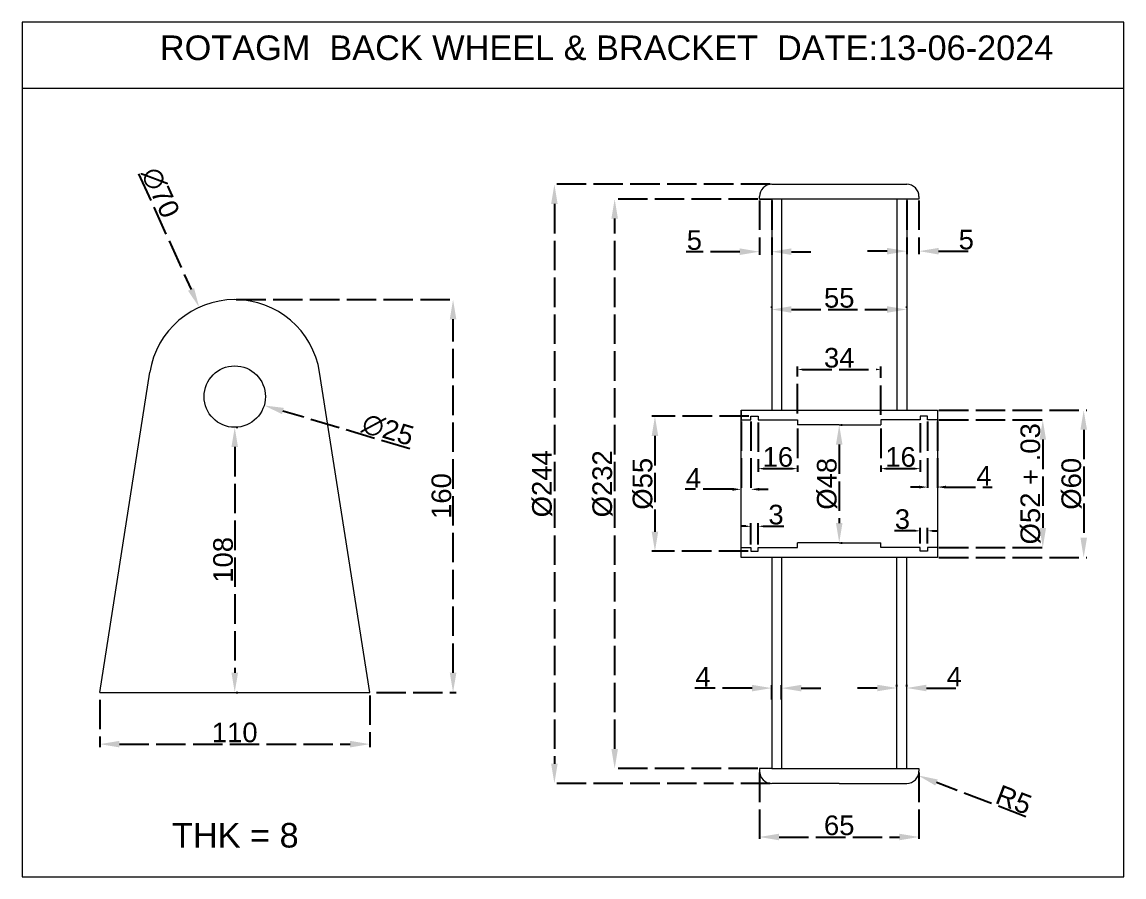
# Model space of a CAD drawing. Header units: millimetres. Extents: x 1123 to 8668, y 987 to 6637.
# Drawn here: x 2449.3 to 2898.2, y 3881.9 to 4230.2 of the extents above; entities that cross this region are included whole.
import ezdxf

# ---------------------------------------------------------------- set-up
doc = ezdxf.new("R2010")
doc.units = ezdxf.units.MM
doc.linetypes.add('ACAD_ISO02W100', pattern=[15, 12, -3])
doc.layers.get('0').update_dxf_attribs({"true_color": 0xc2ced6})
doc.styles.get("Standard").update_dxf_attribs({"font": 'arial.ttf'})
doc.dimstyles.new('gowri shankar', dxfattribs={"dimtxt": 8, "dimasz": 8, "dimexe": 1.25, "dimexo": 0.625, "dimtad": 1, "dimtxsty": 'Standard', "dimcen": 2.5, "dimadec": 0, "dimazin": 0, "dimtfac": 1, "dimtofl": 0, "dimtmove": 0, "dimatfit": 3, "dimfxl": 1, "dimarcsym": 0})

# ---------------------------------------------------------------- blocks, each defined once
blk = doc.blocks.new('*D38')
at = {"color": 0, "linetype": 'ACAD_ISO02W100', "lineweight": -2, "transparency": 16777216}
for p, q in [((2749.71, 3924.46), (2749.71, 3896.97)), ((2814.71, 3924.46), (2814.71, 3896.97)), ((2757.71, 3898.22), (2806.71, 3898.22))]:
    blk.add_line(p, q, dxfattribs=at)
at = {"color": 0, "linetype": 'ACAD_ISO02W100', "transparency": 16777216}
for points in [[(2757.71, 3899.56), (2757.71, 3896.89), (2749.71, 3898.22)], [(2806.71, 3899.56), (2806.71, 3896.89), (2814.71, 3898.22)]]:
    blk.add_solid(points, dxfattribs=at)
at = {"layer": 'Defpoints', "color": 0, "linetype": 'ACAD_ISO02W100', "transparency": 16777216}
for p in [(2749.71, 3925.08), (2814.71, 3925.08), (2814.71, 3898.22)]:
    blk.add_point(p, dxfattribs=at)
at = {"color": 0, "linetype": 'ACAD_ISO02W100', "lineweight": 15, "transparency": 16777216, "insert": (2782.21, 3902.93), "char_height": 8, "attachment_point": 5}
blk.add_mtext('65', dxfattribs=at)
blk = doc.blocks.new('*D39')
at = {"color": 0, "linetype": 'ACAD_ISO02W100', "lineweight": -2, "transparency": 16777216}
for p, q in [((2754.71, 3954.29), (2754.71, 3960.11)), ((2758.71, 3954.29), (2758.71, 3960.11)), ((2746.71, 3958.86), (2723.32, 3958.86)), ((2766.71, 3958.86), (2774.71, 3958.86))]:
    blk.add_line(p, q, dxfattribs=at)
at = {"color": 0, "linetype": 'ACAD_ISO02W100', "transparency": 16777216}
for points in [[(2746.71, 3960.2), (2746.71, 3957.53), (2754.71, 3958.86)], [(2766.71, 3960.2), (2766.71, 3957.53), (2758.71, 3958.86)]]:
    blk.add_solid(points, dxfattribs=at)
at = {"layer": 'Defpoints', "color": 0, "linetype": 'ACAD_ISO02W100', "transparency": 16777216}
for p in [(2758.71, 3958.86), (2754.71, 3953.67), (2758.71, 3953.67)]:
    blk.add_point(p, dxfattribs=at)
at = {"color": 0, "linetype": 'ACAD_ISO02W100', "lineweight": 15, "transparency": 16777216, "insert": (2726.71, 3963.49), "char_height": 8, "attachment_point": 5}
blk.add_mtext('4', dxfattribs=at)
blk = doc.blocks.new('*D40')
at = {"color": 0, "linetype": 'ACAD_ISO02W100', "lineweight": -2, "transparency": 16777216}
for p, q in [((2805.71, 3959.49), (2805.71, 3960.16)), ((2809.71, 3959.49), (2809.71, 3960.16)), ((2797.71, 3958.91), (2789.71, 3958.91)), ((2817.71, 3958.91), (2832.49, 3958.91))]:
    blk.add_line(p, q, dxfattribs=at)
at = {"color": 0, "linetype": 'ACAD_ISO02W100', "transparency": 16777216}
for points in [[(2797.71, 3960.24), (2797.71, 3957.57), (2805.71, 3958.91)], [(2817.71, 3960.24), (2817.71, 3957.57), (2809.71, 3958.91)]]:
    blk.add_solid(points, dxfattribs=at)
at = {"layer": 'Defpoints', "color": 0, "linetype": 'ACAD_ISO02W100', "transparency": 16777216}
for p in [(2805.71, 3958.86), (2809.71, 3958.91), (2809.71, 3958.86)]:
    blk.add_point(p, dxfattribs=at)
at = {"color": 0, "linetype": 'ACAD_ISO02W100', "lineweight": 15, "transparency": 16777216, "insert": (2829.1, 3963.53), "char_height": 8, "attachment_point": 5}
blk.add_mtext('4', dxfattribs=at)
blk = doc.blocks.new('*D41')
at = {"color": 0, "linetype": 'ACAD_ISO02W100', "lineweight": -2, "transparency": 16777216}
for p, q in [((2754.09, 4164.08), (2664.91, 4164.08)), ((2666.16, 4156.08), (2666.16, 3928.08)), ((2754.09, 3920.08), (2664.91, 3920.08))]:
    blk.add_line(p, q, dxfattribs=at)
at = {"color": 0, "linetype": 'ACAD_ISO02W100', "transparency": 16777216}
for points in [[(2664.82, 4156.08), (2667.49, 4156.08), (2666.16, 4164.08)], [(2664.82, 3928.08), (2667.49, 3928.08), (2666.16, 3920.08)]]:
    blk.add_solid(points, dxfattribs=at)
at = {"layer": 'Defpoints', "color": 0, "linetype": 'ACAD_ISO02W100', "transparency": 16777216}
for p in [(2754.71, 4164.08), (2666.16, 3920.08), (2754.71, 3920.08)]:
    blk.add_point(p, dxfattribs=at)
at = {"color": 0, "linetype": 'ACAD_ISO02W100', "lineweight": 15, "transparency": 16777216, "insert": (2661.22, 4042.08), "char_height": 8, "attachment_point": 5, "rotation": 90}
blk.add_mtext('%%C244', dxfattribs=at)
blk = doc.blocks.new('*D42')
at = {"color": 0, "linetype": 'ACAD_ISO02W100', "lineweight": -2, "transparency": 16777216}
for p, q in [((2749.09, 4158.08), (2689.47, 4158.08)), ((2690.72, 3934.08), (2690.72, 4150.08)), ((2749.09, 3926.08), (2689.47, 3926.08))]:
    blk.add_line(p, q, dxfattribs=at)
at = {"color": 0, "linetype": 'ACAD_ISO02W100', "transparency": 16777216}
for points in [[(2689.39, 4150.08), (2692.05, 4150.08), (2690.72, 4158.08)], [(2689.39, 3934.08), (2692.05, 3934.08), (2690.72, 3926.08)]]:
    blk.add_solid(points, dxfattribs=at)
at = {"layer": 'Defpoints', "color": 0, "linetype": 'ACAD_ISO02W100', "transparency": 16777216}
for p in [(2690.72, 4158.08), (2749.71, 4158.08), (2749.71, 3926.08)]:
    blk.add_point(p, dxfattribs=at)
at = {"color": 0, "linetype": 'ACAD_ISO02W100', "lineweight": 15, "transparency": 16777216, "insert": (2685.79, 4042.08), "char_height": 8, "attachment_point": 5, "rotation": 90}
blk.add_mtext('%%C232', dxfattribs=at)
blk = doc.blocks.new('*D43')
at = {"color": 0, "linetype": 'ACAD_ISO02W100', "lineweight": -2, "transparency": 16777216}
for p, q in [((2822.84, 4072.08), (2883.08, 4072.08)), ((2881.83, 4064.08), (2881.83, 4020.08)), ((2822.84, 4012.08), (2883.08, 4012.08))]:
    blk.add_line(p, q, dxfattribs=at)
at = {"color": 0, "linetype": 'ACAD_ISO02W100', "transparency": 16777216}
for points in [[(2880.5, 4064.08), (2883.17, 4064.08), (2881.83, 4072.08)], [(2880.5, 4020.08), (2883.17, 4020.08), (2881.83, 4012.08)]]:
    blk.add_solid(points, dxfattribs=at)
at = {"layer": 'Defpoints', "color": 0, "linetype": 'ACAD_ISO02W100', "transparency": 16777216}
for p in [(2822.21, 4072.08), (2822.21, 4012.08), (2881.83, 4012.08)]:
    blk.add_point(p, dxfattribs=at)
at = {"color": 0, "linetype": 'ACAD_ISO02W100', "lineweight": 15, "transparency": 16777216, "insert": (2876.9, 4042.08), "char_height": 8, "attachment_point": 5, "rotation": 90}
blk.add_mtext('%%C60', dxfattribs=at)
blk = doc.blocks.new('*D44')
at = {"color": 0, "linetype": 'ACAD_ISO02W100', "lineweight": -2, "transparency": 16777216}
for p, q in [((2822.84, 4068.08), (2866.4, 4068.08)), ((2865.15, 4060.08), (2865.15, 4024.08)), ((2822.84, 4016.08), (2866.4, 4016.08))]:
    blk.add_line(p, q, dxfattribs=at)
at = {"color": 0, "linetype": 'ACAD_ISO02W100', "transparency": 16777216}
for points in [[(2863.81, 4060.08), (2866.48, 4060.08), (2865.15, 4068.08)], [(2863.81, 4024.08), (2866.48, 4024.08), (2865.15, 4016.08)]]:
    blk.add_solid(points, dxfattribs=at)
at = {"layer": 'Defpoints', "color": 0, "linetype": 'ACAD_ISO02W100', "transparency": 16777216}
for p in [(2822.21, 4068.08), (2822.21, 4016.08), (2865.15, 4016.08)]:
    blk.add_point(p, dxfattribs=at)
at = {"color": 0, "linetype": 'ACAD_ISO02W100', "lineweight": 15, "transparency": 16777216, "insert": (2860.21, 4042.08), "char_height": 8, "attachment_point": 5, "rotation": 90}
blk.add_mtext('%%C52 + .03', dxfattribs=at)
blk = doc.blocks.new('*D16')
at = {"color": 0, "linetype": 'ACAD_ISO02W100', "lineweight": -2, "transparency": 16777216}
for p, q in [((2749.71, 4157.46), (2749.71, 4135.37)), ((2754.71, 4157.46), (2754.71, 4135.37)), ((2741.71, 4136.62), (2719.91, 4136.62)), ((2762.71, 4136.62), (2770.71, 4136.62))]:
    blk.add_line(p, q, dxfattribs=at)
at = {"color": 0, "linetype": 'ACAD_ISO02W100', "transparency": 16777216}
for points in [[(2741.71, 4137.96), (2741.71, 4135.29), (2749.71, 4136.62)], [(2762.71, 4137.96), (2762.71, 4135.29), (2754.71, 4136.62)]]:
    blk.add_solid(points, dxfattribs=at)
at = {"layer": 'Defpoints', "color": 0, "linetype": 'ACAD_ISO02W100', "transparency": 16777216}
for p in [(2749.71, 4158.08), (2754.71, 4158.08), (2754.71, 4136.62)]:
    blk.add_point(p, dxfattribs=at)
at = {"color": 0, "linetype": 'ACAD_ISO02W100', "lineweight": 15, "transparency": 16777216, "insert": (2723.19, 4141.32), "char_height": 8, "attachment_point": 5}
blk.add_mtext('5', dxfattribs=at)
blk = doc.blocks.new('*D45')
at = {"color": 0, "linetype": 'ACAD_ISO02W100', "lineweight": -2, "transparency": 16777216}
for p, q in [((2809.71, 4157.46), (2809.71, 4135.58)), ((2814.71, 4157.46), (2814.71, 4135.58)), ((2801.71, 4136.83), (2793.71, 4136.83)), ((2822.71, 4136.83), (2837.26, 4136.83))]:
    blk.add_line(p, q, dxfattribs=at)
at = {"color": 0, "linetype": 'ACAD_ISO02W100', "transparency": 16777216}
for points in [[(2801.71, 4138.16), (2801.71, 4135.49), (2809.71, 4136.83)], [(2822.71, 4138.16), (2822.71, 4135.49), (2814.71, 4136.83)]]:
    blk.add_solid(points, dxfattribs=at)
at = {"layer": 'Defpoints', "color": 0, "linetype": 'ACAD_ISO02W100', "transparency": 16777216}
for p in [(2809.71, 4158.08), (2814.71, 4158.08), (2814.71, 4136.83)]:
    blk.add_point(p, dxfattribs=at)
at = {"color": 0, "linetype": 'ACAD_ISO02W100', "lineweight": 15, "transparency": 16777216, "insert": (2833.99, 4141.52), "char_height": 8, "attachment_point": 5}
blk.add_mtext('5', dxfattribs=at)
blk = doc.blocks.new('*D46')
at = {"color": 0, "linetype": 'ACAD_ISO02W100', "lineweight": -2, "transparency": 16777216}
for p, q in [((2754.71, 4113.71), (2754.71, 4114.33)), ((2762.71, 4113.08), (2801.71, 4113.08)), ((2809.71, 4113.71), (2809.71, 4114.33))]:
    blk.add_line(p, q, dxfattribs=at)
at = {"color": 0, "linetype": 'ACAD_ISO02W100', "transparency": 16777216}
for points in [[(2762.71, 4114.41), (2762.71, 4111.75), (2754.71, 4113.08)], [(2801.71, 4114.41), (2801.71, 4111.75), (2809.71, 4113.08)]]:
    blk.add_solid(points, dxfattribs=at)
at = {"layer": 'Defpoints', "color": 0, "linetype": 'ACAD_ISO02W100', "transparency": 16777216}
for p in [(2754.71, 4113.08), (2809.71, 4113.08), (2809.71, 4113.08)]:
    blk.add_point(p, dxfattribs=at)
at = {"color": 0, "linetype": 'ACAD_ISO02W100', "lineweight": 15, "transparency": 16777216, "insert": (2782.21, 4117.77), "char_height": 8, "attachment_point": 5}
blk.add_mtext('55', dxfattribs=at)
blk = doc.blocks.new('*D17')
at = {"color": 0, "linetype": 'ACAD_ISO02W100', "lineweight": -2, "transparency": 16777216}
for p, q in [((2745.4, 4069.58), (2705.88, 4069.58)), ((2707.13, 4061.58), (2707.13, 4022.58)), ((2745.14, 4014.58), (2705.88, 4014.58))]:
    blk.add_line(p, q, dxfattribs=at)
at = {"color": 0, "linetype": 'ACAD_ISO02W100', "transparency": 16777216}
for points in [[(2705.8, 4061.58), (2708.46, 4061.58), (2707.13, 4069.58)], [(2705.8, 4022.58), (2708.46, 4022.58), (2707.13, 4014.58)]]:
    blk.add_solid(points, dxfattribs=at)
at = {"layer": 'Defpoints', "color": 0, "linetype": 'ACAD_ISO02W100', "transparency": 16777216}
for p in [(2746.02, 4069.58), (2707.13, 4014.58), (2745.76, 4014.58)]:
    blk.add_point(p, dxfattribs=at)
at = {"color": 0, "linetype": 'ACAD_ISO02W100', "lineweight": 15, "transparency": 16777216, "insert": (2702.2, 4042.08), "char_height": 8, "attachment_point": 5, "rotation": 90}
blk.add_mtext('%%C55', dxfattribs=at)
blk = doc.blocks.new('*D47')
at = {"color": 0, "linetype": 'ACAD_ISO02W100', "lineweight": -2, "transparency": 16777216}
blk.add_line((2858.3, 3906.44), (2821.85, 3920.42), dxfattribs=at)
at = {"color": 0, "linetype": 'ACAD_ISO02W100', "transparency": 16777216}
blk.add_solid([(2822.33, 3921.67), (2821.37, 3919.18), (2814.38, 3923.29)], dxfattribs=at)
at = {"layer": 'Defpoints', "color": 0, "linetype": 'ACAD_ISO02W100', "transparency": 16777216}
for p in [(2805.04, 3926.87), (2814.38, 3923.29)]:
    blk.add_point(p, dxfattribs=at)
at = {"color": 0, "linetype": 'ACAD_ISO02W100', "lineweight": 15, "transparency": 16777216, "insert": (2853.35, 3913.37), "char_height": 8, "attachment_point": 5, "rotation": 339.0125}
blk.add_mtext('R5', dxfattribs=at)
blk = doc.blocks.new('*D48')
at = {"color": 0, "linetype": 'ACAD_ISO02W100', "lineweight": -2, "transparency": 16777216}
for p, q in [((2742.21, 4067.46), (2742.21, 4038.58)), ((2746.21, 4067.46), (2746.21, 4038.58)), ((2738.71, 4039.83), (2719.43, 4039.83)), ((2749.71, 4039.83), (2753.21, 4039.83))]:
    blk.add_line(p, q, dxfattribs=at)
at = {"color": 0, "linetype": 'ACAD_ISO02W100', "transparency": 16777216}
for points in [[(2738.71, 4040.42), (2738.71, 4039.25), (2742.21, 4039.83)], [(2749.71, 4040.42), (2749.71, 4039.25), (2746.21, 4039.83)]]:
    blk.add_solid(points, dxfattribs=at)
at = {"layer": 'Defpoints', "color": 0, "linetype": 'ACAD_ISO02W100', "transparency": 16777216}
for p in [(2742.21, 4068.08), (2746.21, 4068.08), (2746.21, 4039.83)]:
    blk.add_point(p, dxfattribs=at)
at = {"color": 0, "linetype": 'ACAD_ISO02W100', "lineweight": 15, "transparency": 16777216, "insert": (2722.82, 4044.46), "char_height": 8, "attachment_point": 5}
blk.add_mtext('4', dxfattribs=at)
blk = doc.blocks.new('*D18')
at = {"color": 0, "linetype": 'ACAD_ISO02W100', "lineweight": -2, "transparency": 16777216}
for p, q in [((2749.21, 4067.06), (2749.21, 4047.01)), ((2765.21, 4064.54), (2765.21, 4047.01)), ((2751.21, 4048.26), (2763.21, 4048.26))]:
    blk.add_line(p, q, dxfattribs=at)
at = {"color": 0, "linetype": 'ACAD_ISO02W100', "transparency": 16777216}
for points in [[(2751.21, 4048.6), (2751.21, 4047.93), (2749.21, 4048.26)], [(2763.21, 4048.6), (2763.21, 4047.93), (2765.21, 4048.26)]]:
    blk.add_solid(points, dxfattribs=at)
at = {"layer": 'Defpoints', "color": 0, "linetype": 'ACAD_ISO02W100', "transparency": 16777216}
for p in [(2749.21, 4067.69), (2765.21, 4065.16), (2765.21, 4048.26)]:
    blk.add_point(p, dxfattribs=at)
at = {"color": 0, "linetype": 'ACAD_ISO02W100', "lineweight": 15, "transparency": 16777216, "insert": (2757.21, 4052.97), "char_height": 8, "attachment_point": 5}
blk.add_mtext('16', dxfattribs=at)
blk = doc.blocks.new('*D19')
at = {"color": 0, "linetype": 'ACAD_ISO02W100', "lineweight": -2, "transparency": 16777216}
for p, q in [((2765.21, 4070.77), (2765.21, 4089.91)), ((2767.21, 4088.66), (2797.21, 4088.66)), ((2799.21, 4070.18), (2799.21, 4089.91))]:
    blk.add_line(p, q, dxfattribs=at)
at = {"color": 0, "linetype": 'ACAD_ISO02W100', "transparency": 16777216}
for points in [[(2767.21, 4088.99), (2767.21, 4088.32), (2765.21, 4088.66)], [(2797.21, 4088.99), (2797.21, 4088.32), (2799.21, 4088.66)]]:
    blk.add_solid(points, dxfattribs=at)
at = {"layer": 'Defpoints', "color": 0, "linetype": 'ACAD_ISO02W100', "transparency": 16777216}
for p in [(2799.21, 4088.66), (2765.21, 4070.15), (2799.21, 4069.56)]:
    blk.add_point(p, dxfattribs=at)
at = {"color": 0, "linetype": 'ACAD_ISO02W100', "lineweight": 15, "transparency": 16777216, "insert": (2782.21, 4093.37), "char_height": 8, "attachment_point": 5}
blk.add_mtext('34', dxfattribs=at)
blk = doc.blocks.new('*D20')
at = {"color": 0, "linetype": 'ACAD_ISO02W100', "lineweight": -2, "transparency": 16777216}
for p, q in [((2799.21, 4064.54), (2799.21, 4047.01)), ((2815.21, 4066.77), (2815.21, 4047.01)), ((2801.21, 4048.26), (2813.21, 4048.26))]:
    blk.add_line(p, q, dxfattribs=at)
at = {"color": 0, "linetype": 'ACAD_ISO02W100', "transparency": 16777216}
for points in [[(2801.21, 4048.6), (2801.21, 4047.93), (2799.21, 4048.26)], [(2813.21, 4048.6), (2813.21, 4047.93), (2815.21, 4048.26)]]:
    blk.add_solid(points, dxfattribs=at)
at = {"layer": 'Defpoints', "color": 0, "linetype": 'ACAD_ISO02W100', "transparency": 16777216}
for p in [(2799.21, 4065.16), (2815.21, 4067.39), (2815.21, 4048.26)]:
    blk.add_point(p, dxfattribs=at)
at = {"color": 0, "linetype": 'ACAD_ISO02W100', "lineweight": 15, "transparency": 16777216, "insert": (2807.21, 4052.97), "char_height": 8, "attachment_point": 5}
blk.add_mtext('16', dxfattribs=at)
blk = doc.blocks.new('*D21')
at = {"color": 0, "linetype": 'ACAD_ISO02W100', "lineweight": -2, "transparency": 16777216}
for p, q in [((2744.21, 4024.78), (2742.21, 4024.78)), ((2746.21, 4017.39), (2746.21, 4026.03)), ((2749.21, 4017.39), (2749.21, 4026.03)), ((2751.21, 4024.78), (2759.7, 4024.78))]:
    blk.add_line(p, q, dxfattribs=at)
at = {"color": 0, "linetype": 'ACAD_ISO02W100', "transparency": 16777216}
for points in [[(2744.21, 4025.11), (2744.21, 4024.44), (2746.21, 4024.78)], [(2751.21, 4025.11), (2751.21, 4024.44), (2749.21, 4024.78)]]:
    blk.add_solid(points, dxfattribs=at)
at = {"layer": 'Defpoints', "color": 0, "linetype": 'ACAD_ISO02W100', "transparency": 16777216}
for p in [(2749.21, 4024.78), (2746.21, 4016.76), (2749.21, 4016.76)]:
    blk.add_point(p, dxfattribs=at)
at = {"color": 0, "linetype": 'ACAD_ISO02W100', "lineweight": 15, "transparency": 16777216, "insert": (2756.45, 4029.49), "char_height": 8, "attachment_point": 5}
blk.add_mtext('3', dxfattribs=at)
blk = doc.blocks.new('*D22')
at = {"color": 0, "linetype": 'ACAD_ISO02W100', "lineweight": -2, "transparency": 16777216}
for p, q in [((2813.21, 4022.93), (2804.72, 4022.93)), ((2815.21, 4017.75), (2815.21, 4024.18)), ((2818.21, 4017.75), (2818.21, 4024.18)), ((2820.21, 4022.93), (2822.21, 4022.93))]:
    blk.add_line(p, q, dxfattribs=at)
at = {"color": 0, "linetype": 'ACAD_ISO02W100', "transparency": 16777216}
for points in [[(2813.21, 4023.26), (2813.21, 4022.59), (2815.21, 4022.93)], [(2820.21, 4023.26), (2820.21, 4022.59), (2818.21, 4022.93)]]:
    blk.add_solid(points, dxfattribs=at)
at = {"layer": 'Defpoints', "color": 0, "linetype": 'ACAD_ISO02W100', "transparency": 16777216}
for p in [(2815.21, 4022.93), (2815.21, 4017.12), (2818.21, 4017.12)]:
    blk.add_point(p, dxfattribs=at)
at = {"color": 0, "linetype": 'ACAD_ISO02W100', "lineweight": 15, "transparency": 16777216, "insert": (2807.97, 4027.64), "char_height": 8, "attachment_point": 5}
blk.add_mtext('3', dxfattribs=at)
blk = doc.blocks.new('*D49')
at = {"color": 0, "linetype": 'ACAD_ISO02W100', "lineweight": -2, "transparency": 16777216}
for p, q in [((2782.84, 4066.08), (2783.46, 4066.08)), ((2782.21, 4058.08), (2782.21, 4026.08)), ((2782.84, 4018.08), (2783.46, 4018.08))]:
    blk.add_line(p, q, dxfattribs=at)
at = {"color": 0, "linetype": 'ACAD_ISO02W100', "transparency": 16777216}
for points in [[(2780.88, 4058.08), (2783.54, 4058.08), (2782.21, 4066.08)], [(2780.88, 4026.08), (2783.54, 4026.08), (2782.21, 4018.08)]]:
    blk.add_solid(points, dxfattribs=at)
at = {"layer": 'Defpoints', "color": 0, "linetype": 'ACAD_ISO02W100', "transparency": 16777216}
for p in [(2782.21, 4066.08), (2782.21, 4018.08), (2782.21, 4018.08)]:
    blk.add_point(p, dxfattribs=at)
at = {"color": 0, "linetype": 'ACAD_ISO02W100', "lineweight": 15, "transparency": 16777216, "insert": (2777.28, 4042.08), "char_height": 8, "attachment_point": 5, "rotation": 90}
blk.add_mtext('%%C48', dxfattribs=at)
blk = doc.blocks.new('*D50')
at = {"color": 0, "linetype": 'ACAD_ISO02W100', "lineweight": -2, "transparency": 16777216}
for p, q in [((2818.21, 4067.46), (2818.21, 4039.5)), ((2822.21, 4067.46), (2822.21, 4039.5)), ((2814.71, 4040.75), (2811.21, 4040.75)), ((2825.71, 4040.75), (2844.58, 4040.75))]:
    blk.add_line(p, q, dxfattribs=at)
at = {"color": 0, "linetype": 'ACAD_ISO02W100', "transparency": 16777216}
for points in [[(2814.71, 4041.33), (2814.71, 4040.16), (2818.21, 4040.75)], [(2825.71, 4041.33), (2825.71, 4040.16), (2822.21, 4040.75)]]:
    blk.add_solid(points, dxfattribs=at)
at = {"layer": 'Defpoints', "color": 0, "linetype": 'ACAD_ISO02W100', "transparency": 16777216}
for p in [(2818.21, 4068.08), (2822.21, 4068.08), (2822.21, 4040.75)]:
    blk.add_point(p, dxfattribs=at)
at = {"color": 0, "linetype": 'ACAD_ISO02W100', "lineweight": 15, "transparency": 16777216, "insert": (2841.19, 4045.37), "char_height": 8, "attachment_point": 5}
blk.add_mtext('4', dxfattribs=at)
blk = doc.blocks.new('*D23')
at = {"color": 0, "linetype": 'ACAD_ISO02W100', "lineweight": -2, "transparency": 16777216}
for p, q in [((2590.91, 3955.92), (2590.91, 3934.8)), ((2480.91, 3954.14), (2480.91, 3934.8)), ((2488.91, 3936.05), (2582.91, 3936.05))]:
    blk.add_line(p, q, dxfattribs=at)
at = {"color": 0, "linetype": 'ACAD_ISO02W100', "transparency": 16777216}
for points in [[(2488.91, 3937.38), (2488.91, 3934.71), (2480.91, 3936.05)], [(2582.91, 3937.38), (2582.91, 3934.71), (2590.91, 3936.05)]]:
    blk.add_solid(points, dxfattribs=at)
at = {"layer": 'Defpoints', "color": 0, "linetype": 'ACAD_ISO02W100', "transparency": 16777216}
for p in [(2590.91, 3956.55), (2480.91, 3954.77), (2590.91, 3936.05)]:
    blk.add_point(p, dxfattribs=at)
at = {"color": 0, "linetype": 'ACAD_ISO02W100', "lineweight": 15, "transparency": 16777216, "insert": (2535.91, 3940.76), "char_height": 8, "attachment_point": 5}
blk.add_mtext('110', dxfattribs=at)
blk = doc.blocks.new('*D51')
at = {"color": 0, "linetype": 'ACAD_ISO02W100', "lineweight": -2, "transparency": 16777216}
for p, q in [((2536.54, 4117.1), (2626.12, 4117.1)), ((2624.87, 3965.1), (2624.87, 4109.1)), ((2593.62, 3957.1), (2626.12, 3957.1))]:
    blk.add_line(p, q, dxfattribs=at)
at = {"color": 0, "linetype": 'ACAD_ISO02W100', "transparency": 16777216}
for points in [[(2623.54, 4109.1), (2626.21, 4109.1), (2624.87, 4117.1)], [(2623.54, 3965.1), (2626.21, 3965.1), (2624.87, 3957.1)]]:
    blk.add_solid(points, dxfattribs=at)
at = {"layer": 'Defpoints', "color": 0, "linetype": 'ACAD_ISO02W100', "transparency": 16777216}
for p in [(2535.91, 4117.1), (2624.87, 4117.1), (2593, 3957.1)]:
    blk.add_point(p, dxfattribs=at)
at = {"color": 0, "linetype": 'ACAD_ISO02W100', "lineweight": 15, "transparency": 16777216, "insert": (2620.16, 4037.1), "char_height": 8, "attachment_point": 5, "rotation": 90}
blk.add_mtext('160', dxfattribs=at)
blk = doc.blocks.new('*D52')
at = {"color": 0, "linetype": 'ACAD_ISO02W100', "lineweight": -2, "transparency": 16777216}
blk.add_line((2496.72, 4168.36), (2518.13, 4121.25), dxfattribs=at)
at = {"color": 0, "linetype": 'ACAD_ISO02W100', "transparency": 16777216}
blk.add_solid([(2519.34, 4121.8), (2516.91, 4120.69), (2521.44, 4113.96)], dxfattribs=at)
at = {"layer": 'Defpoints', "color": 0, "linetype": 'ACAD_ISO02W100', "transparency": 16777216}
for p in [(2521.44, 4113.96), (2550.39, 4050.23)]:
    blk.add_point(p, dxfattribs=at)
at = {"color": 0, "linetype": 'ACAD_ISO02W100', "lineweight": 15, "transparency": 16777216, "insert": (2505.63, 4160.67), "char_height": 8, "attachment_point": 5, "rotation": 294.4333}
blk.add_mtext('∅70', dxfattribs=at)
blk = doc.blocks.new('*D53')
at = {"color": 0, "linetype": 'ACAD_ISO02W100', "lineweight": -2, "transparency": 16777216}
blk.add_line((2607.22, 4056.27), (2555.55, 4071.72), dxfattribs=at)
at = {"color": 0, "linetype": 'ACAD_ISO02W100', "transparency": 16777216}
blk.add_solid([(2555.94, 4073), (2555.17, 4070.45), (2547.89, 4074.01)], dxfattribs=at)
at = {"layer": 'Defpoints', "color": 0, "linetype": 'ACAD_ISO02W100', "transparency": 16777216}
for p in [(2523.94, 4081.18), (2547.89, 4074.01)]:
    blk.add_point(p, dxfattribs=at)
at = {"color": 0, "linetype": 'ACAD_ISO02W100', "lineweight": 15, "transparency": 16777216, "insert": (2598.34, 4064.07), "char_height": 8, "attachment_point": 5, "rotation": 343.3496}
blk.add_mtext('∅25', dxfattribs=at)
blk = doc.blocks.new('*D54')
at = {"color": 0, "linetype": 'ACAD_ISO02W100', "lineweight": -2, "transparency": 16777216}
for p, q in [((2536.54, 4065.1), (2537.16, 4065.1)), ((2535.91, 4057.1), (2535.91, 3965.1)), ((2536.54, 3957.1), (2537.16, 3957.1))]:
    blk.add_line(p, q, dxfattribs=at)
at = {"color": 0, "linetype": 'ACAD_ISO02W100', "transparency": 16777216}
for points in [[(2534.58, 4057.1), (2537.25, 4057.1), (2535.91, 4065.1)], [(2534.58, 3965.1), (2537.25, 3965.1), (2535.91, 3957.1)]]:
    blk.add_solid(points, dxfattribs=at)
at = {"layer": 'Defpoints', "color": 0, "linetype": 'ACAD_ISO02W100', "transparency": 16777216}
for p in [(2535.91, 4065.1), (2535.91, 3957.1), (2535.91, 3957.1)]:
    blk.add_point(p, dxfattribs=at)
at = {"color": 0, "linetype": 'ACAD_ISO02W100', "lineweight": 15, "transparency": 16777216, "insert": (2531.2, 4011.1), "char_height": 8, "attachment_point": 5, "rotation": 90}
blk.add_mtext('108', dxfattribs=at)

msp = doc.modelspace()

# ---------------------------------------------------------------- linework, layer by layer
at = {"lineweight": 20}
for p, q in [((2449.251, 4230.156), (2449.251, 3881.95)), ((2898.231, 4230.156), (2449.251, 4230.156)), ((2898.231, 3881.95), (2898.231, 4230.156)), ((2898.231, 4203.027), (2449.251, 4203.027)), ((2754.71, 4164.08), (2809.71, 4164.08)), ((2749.71, 4158.08), (2749.71, 4159.08)), ((2814.71, 4158.08), (2749.71, 4158.08)), ((2749.71, 4158.08), (2754.71, 4158.08)), ((2754.71, 4158.08), (2754.71, 4072.08)), ((2758.71, 4158.08), (2758.71, 4072.08)), ((2805.71, 4158.08), (2805.71, 4072.08)), ((2809.71, 4158.08), (2809.71, 4072.08)), ((2814.71, 4159.08), (2814.71, 4158.08)), ((2480.913, 3957.096), (2501.334, 4087.511)), ((2590.913, 3957.096), (2570.491, 4087.511)), ((2742.21, 4012.08), (2742.21, 4072.08)), ((2742.21, 4072.08), (2782.21, 4072.08)), ((2742.21, 4072.08), (2742.21, 4068.08)), ((2742.21, 4068.08), (2746.21, 4068.08)), ((2746.21, 4068.08), (2746.21, 4069.58)), ((2746.21, 4069.58), (2749.21, 4069.58)), ((2749.21, 4069.58), (2749.21, 4068.08)), ((2749.21, 4068.08), (2765.21, 4068.08)), ((2765.21, 4068.08), (2765.21, 4066.08)), ((2782.21, 4072.08), (2822.21, 4072.08)), ((2815.21, 4068.08), (2799.21, 4068.08)), ((2799.21, 4068.08), (2799.21, 4066.08)), ((2818.21, 4069.58), (2815.21, 4069.58)), ((2815.21, 4069.58), (2815.21, 4068.08)), ((2818.21, 4068.08), (2818.21, 4069.58)), ((2822.21, 4068.08), (2818.21, 4068.08)), ((2822.21, 4072.08), (2822.21, 4012.08)), ((2822.21, 4072.08), (2822.21, 4068.08)), ((2782.21, 4066.08), (2765.21, 4066.08)), ((2782.21, 4066.08), (2799.21, 4066.08)), ((2742.21, 4016.08), (2746.21, 4016.08)), ((2746.21, 4016.08), (2746.21, 4014.58)), ((2746.21, 4014.58), (2749.21, 4014.58)), ((2749.21, 4014.58), (2749.21, 4016.08)), ((2749.21, 4016.08), (2765.21, 4016.08)), ((2782.21, 4018.08), (2765.21, 4018.08)), ((2765.21, 4016.08), (2765.21, 4018.08)), ((2782.21, 4018.08), (2799.21, 4018.08)), ((2799.21, 4016.08), (2799.21, 4018.08)), ((2815.21, 4016.08), (2799.21, 4016.08)), ((2815.21, 4014.58), (2815.21, 4016.08)), ((2818.21, 4014.58), (2815.21, 4014.58)), ((2822.21, 4016.08), (2818.21, 4016.08)), ((2818.21, 4016.08), (2818.21, 4014.58)), ((2822.21, 4012.08), (2742.21, 4012.08)), ((2754.71, 4012.08), (2754.71, 3926.08)), ((2758.71, 4012.08), (2758.71, 3926.08)), ((2805.71, 3926.08), (2805.71, 4012.08)), ((2809.71, 3926.08), (2809.71, 4012.08)), ((2480.913, 3957.096), (2590.913, 3957.096)), ((2754.71, 3926.08), (2749.71, 3926.08)), ((2749.71, 3926.08), (2749.71, 3925.08)), ((2754.71, 3926.08), (2809.71, 3926.08)), ((2809.71, 3926.08), (2814.71, 3926.08)), ((2814.71, 3926.08), (2814.71, 3925.08)), ((2782.21, 3920.08), (2754.71, 3920.08)), ((2754.71, 3920.08), (2754.71, 3920.08)), ((2782.21, 3920.08), (2809.71, 3920.08)), ((2809.71, 3920.08), (2809.71, 3920.08)), ((2449.251, 3881.95), (2898.231, 3881.95))]:
    msp.add_line(p, q, dxfattribs=at)
msp.add_circle((2535.913, 4077.596), 12.5, dxfattribs=at)
for centre, radius, start, end in [((2754.71, 4159.08), 5, 90, 180), ((2809.71, 4159.08), 5, 0, 90), ((2535.913, 4082.096), 35, 8.89956, 171.10044), ((2754.71, 3925.08), 5, 180, 270), ((2809.71, 3925.08), 5, 270, 0)]:
    msp.add_arc(centre, radius, start, end, dxfattribs=at)

# ---------------------------------------------------------------- texts
for s, p in [('ROTAGM  BACK WHEEL & BRACKET  DATE:13-06-2024', (2505.408, 4214.682)), ('THK = 8', (2510.339, 3893.93))]:
    msp.add_text(s, height=10, dxfattribs=at).set_placement(p)

# ---------------------------------------------------------------- dimensions: what is measured, and where the dimension line sits
at = {"linetype": 'ACAD_ISO02W100', "lineweight": 15}
for p1, p2, picture, middle in [((2550.39, 4050.231), (2521.436, 4113.962), '*D52', (2501.143, 4158.627)), ((2523.937, 4081.178), (2547.889, 4074.015), '*D53', (2596.931, 4059.348))]:
    dim = msp.add_diameter_dim_2p(p1=p1, p2=p2, dimstyle='gowri shankar', override={"dimcen": 0}, dxfattribs=at)
    dim.commit()
    dim.dimension.update_dxf_attribs({"geometry": picture, "text_midpoint": middle, "dimtype": 163})
for base, p1, p2, text, picture, middle in [((2666.157, 3920.08), (2754.71, 4164.08), (2754.71, 3920.08), '%%C<>', '*D41', (2666.157, 4042.08)), ((2690.722, 4158.08), (2749.71, 3926.08), (2749.71, 4158.08), '%%C232', '*D42', (2690.722, 4042.08)), ((2707.129, 4014.58), (2746.023, 4069.58), (2745.765, 4014.58), '%%C<>', '*D17', (2707.129, 4042.08))]:
    dim = msp.add_linear_dim(base=base, p1=p1, p2=p2, angle=90, text=text, dimstyle='gowri shankar', dxfattribs=at)
    dim.commit()
    dim.dimension.update_dxf_attribs({"geometry": picture, "text_midpoint": middle, "dimtype": 160})
for base, p1, p2, picture, middle in [((2754.71, 4136.622), (2749.71, 4158.08), (2754.71, 4158.08), '*D16', (2723.188, 4136.622)), ((2758.71, 3958.864), (2754.71, 3953.669), (2758.71, 3953.669), '*D39', (2726.715, 3958.864)), ((2590.913, 3936.046), (2480.913, 3954.769), (2590.913, 3956.549), '*D23', (2535.913, 3936.046))]:
    dim = msp.add_linear_dim(base=base, p1=p1, p2=p2, dimstyle='gowri shankar', dxfattribs=at)
    dim.commit()
    dim.dimension.update_dxf_attribs({"geometry": picture, "text_midpoint": middle, "dimtype": 160})
for base, p1, p2, picture, middle in [((2814.71, 4136.828), (2809.71, 4158.08), (2814.71, 4158.08), '*D45', (2833.988, 4141.521)), ((2809.71, 4113.08), (2754.71, 4113.08), (2809.71, 4113.08), '*D46', (2782.21, 4117.774)), ((2809.71, 3958.907), (2805.71, 3958.864), (2809.71, 3958.864), '*D40', (2829.102, 3963.532)), ((2814.71, 3898.224), (2749.71, 3925.08), (2814.71, 3925.08), '*D38', (2782.21, 3902.934))]:
    dim = msp.add_linear_dim(base=base, p1=p1, p2=p2, dimstyle='gowri shankar', dxfattribs=at)
    dim.commit()
    dim.dimension.update_dxf_attribs({"geometry": picture, "text_midpoint": middle})
for base, p1, p2, picture, middle in [((2624.873, 4117.096), (2592.995, 3957.096), (2535.913, 4117.096), '*D51', (2620.163, 4037.096)), ((2535.913, 3957.096), (2535.913, 4065.096), (2535.913, 3957.096), '*D54', (2531.203, 4011.096))]:
    dim = msp.add_linear_dim(base=base, p1=p1, p2=p2, angle=90, dimstyle='gowri shankar', dxfattribs=at)
    dim.commit()
    dim.dimension.update_dxf_attribs({"geometry": picture, "text_midpoint": middle})
for base, p1, p2, override, picture, middle in [((2799.21, 4088.658), (2765.21, 4070.148), (2799.21, 4069.558), {"dimasz": 2}, '*D19', (2782.21, 4088.658)), ((2746.21, 4039.832), (2742.21, 4068.08), (2746.21, 4068.08), {"dimasz": 3.5}, '*D48', (2722.819, 4039.832)), ((2822.21, 4040.746), (2818.21, 4068.08), (2822.21, 4068.08), {"dimasz": 3.5}, '*D50', (2841.186, 4040.746)), ((2765.21, 4048.262), (2749.21, 4067.688), (2765.21, 4065.162), {"dimasz": 2}, '*D18', (2757.21, 4048.262))]:
    dim = msp.add_linear_dim(base=base, p1=p1, p2=p2, dimstyle='gowri shankar', override=override, dxfattribs=at)
    dim.commit()
    dim.dimension.update_dxf_attribs({"geometry": picture, "text_midpoint": middle, "dimtype": 160})
for base, p1, p2, text, picture, middle in [((2881.834, 4012.08), (2822.21, 4072.08), (2822.21, 4012.08), '%%C<>', '*D43', (2876.901, 4042.08)), ((2865.147, 4016.08), (2822.21, 4068.08), (2822.21, 4016.08), '%%C<> + .03', '*D44', (2860.214, 4042.08)), ((2782.21, 4018.08), (2782.21, 4066.08), (2782.21, 4018.08), '%%C<>', '*D49', (2777.277, 4042.08))]:
    dim = msp.add_linear_dim(base=base, p1=p1, p2=p2, angle=90, text=text, dimstyle='gowri shankar', dxfattribs=at)
    dim.commit()
    dim.dimension.update_dxf_attribs({"geometry": picture, "text_midpoint": middle})
for base, p1, p2, picture, middle in [((2815.21, 4048.262), (2799.21, 4065.162), (2815.21, 4067.393), '*D20', (2807.21, 4052.972)), ((2749.21, 4024.778), (2746.21, 4016.764), (2749.21, 4016.764), '*D21', (2756.455, 4029.491)), ((2815.21, 4022.925), (2818.21, 4017.124), (2815.21, 4017.124), '*D22', (2807.966, 4027.638))]:
    dim = msp.add_linear_dim(base=base, p1=p1, p2=p2, dimstyle='gowri shankar', override={"dimasz": 2}, dxfattribs=at)
    dim.commit()
    dim.dimension.update_dxf_attribs({"geometry": picture, "text_midpoint": middle})
dim = msp.add_diameter_dim_2p(p1=(2805.042, 3926.871), p2=(2814.379, 3923.29), text='R5', dimstyle='gowri shankar', override={"dimcen": 0}, dxfattribs=at)
dim.commit()
dim.dimension.update_dxf_attribs({"geometry": '*D47', "text_midpoint": (2851.669, 3908.985), "dimtype": 163})

doc.saveas('drawing.dxf')
